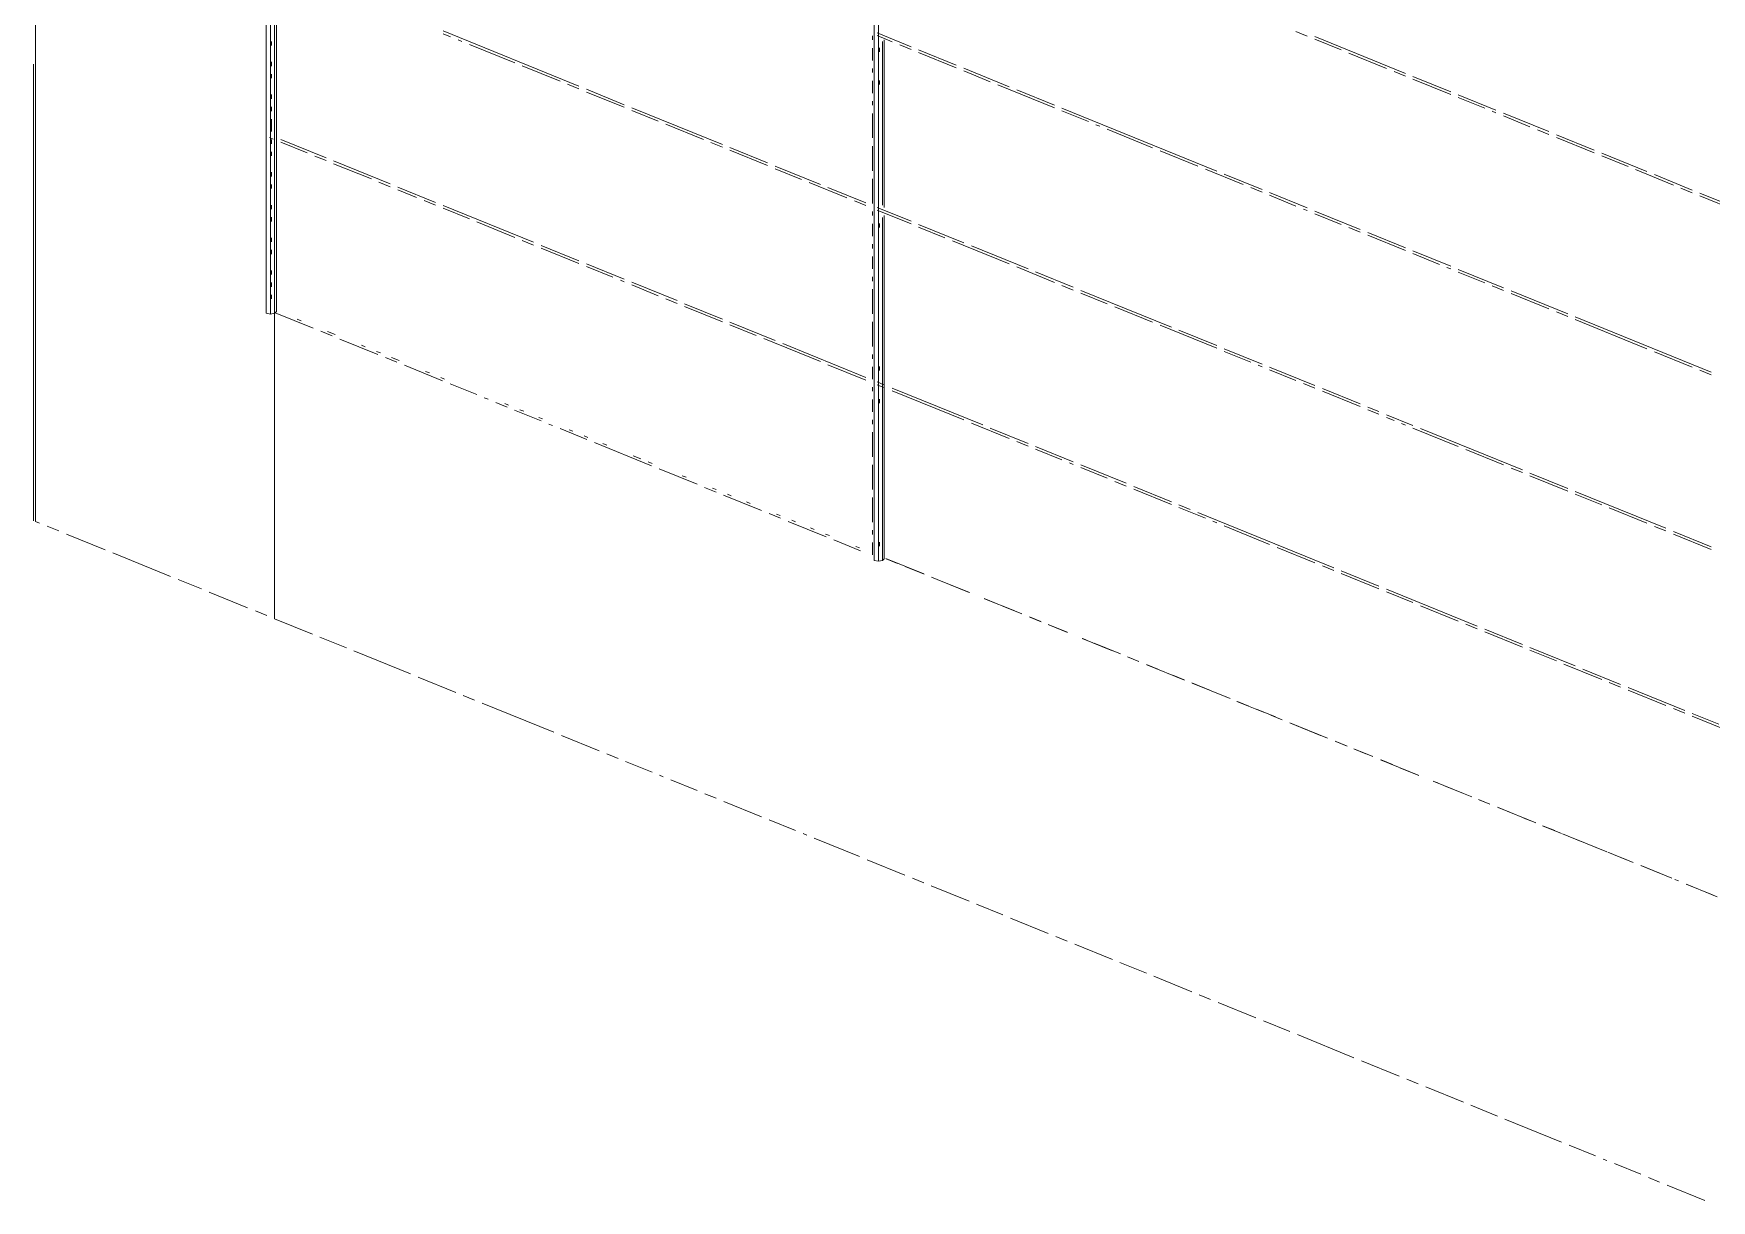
# Paper-space layout '01 Plan and 3D' of a CAD drawing. Header units: millimetres. Extents: x 5 to 415, y 7 to 290.
# Drawn here: x 197.6 to 224.9, y 56.86 to 75.84 of the extents above; entities that cross this region are included whole.
import ezdxf

# ---------------------------------------------------------------- set-up
doc = ezdxf.new("R2010")
doc.units = ezdxf.units.MM
doc.layers.add('GEOMETRY', color=7, linetype='Continuous')

# ---------------------------------------------------------------- blocks, each defined once
blk = doc.blocks.new('SHEET_01')
at = {"layer": 'GEOMETRY', "lineweight": 13}
for p, q in [((197.638, 67.903), (197.638, 104.152)), ((201.39, 96.948), (201.39, 71.29)), ((201.458, 71.278), (201.458, 96.936)), ((201.526, 71.29), (201.526, 96.948)), ((211.278, 92.926), (211.278, 67.268)), ((211.346, 67.256), (211.346, 92.915)), ((201.554, 71.317), (201.554, 82.617)), ((204.265, 75.883), (206.475, 74.984)), ((218.322, 75.799), (218.138, 75.874)), ((201.475, 75.645), (201.475, 75.711)), ((204.388, 75.789), (204.265, 75.839)), ((204.572, 75.714), (204.511, 75.739)), ((205.431, 75.365), (204.695, 75.664)), ((211.25, 75.737), (211.25, 75.804)), ((211.25, 75.405), (211.25, 75.604)), ((211.324, 75.85), (211.877, 75.626)), ((211.57, 75.707), (211.324, 75.807)), ((211.363, 75.611), (211.363, 75.545)), ((211.413, 73.051), (211.413, 75.71)), ((211.441, 73.012), (211.441, 75.737)), ((211.877, 75.582), (211.693, 75.657)), ((218.445, 75.793), (219.918, 75.193)), ((218.875, 75.574), (218.445, 75.749)), ((197.604, 75.341), (197.604, 67.917)), ((201.475, 75.312), (201.475, 75.379)), ((212, 75.576), (212.613, 75.326)), ((212.613, 75.282), (212, 75.532)), ((219.612, 75.275), (218.998, 75.524)), ((201.475, 75.113), (201.475, 75.179)), ((206.168, 75.065), (205.554, 75.315)), ((211.25, 75.205), (211.25, 75.272)), ((211.25, 74.873), (211.25, 75.072)), ((211.363, 75.079), (211.363, 75.013)), ((212.736, 75.276), (213.473, 74.976)), ((213.166, 75.058), (212.736, 75.232)), ((219.918, 75.15), (219.734, 75.225)), ((220.041, 75.144), (220.655, 74.894)), ((220.655, 74.85), (220.041, 75.1)), ((201.475, 74.78), (201.475, 74.847)), ((206.475, 74.94), (206.291, 75.015)), ((206.598, 74.934), (207.211, 74.684)), ((207.211, 74.641), (206.598, 74.89)), ((214.21, 74.633), (213.289, 75.008)), ((213.596, 74.926), (214.21, 74.677)), ((220.778, 74.844), (221.392, 74.594)), ((221.208, 74.625), (220.778, 74.8)), ((201.475, 74.581), (201.475, 74.647)), ((207.334, 74.634), (208.808, 74.035)), ((207.764, 74.416), (207.334, 74.591)), ((211.25, 74.674), (211.25, 74.74)), ((211.25, 74.142), (211.25, 74.541)), ((214.332, 74.627), (216.849, 73.603)), ((214.762, 74.408), (214.332, 74.583)), ((221.392, 74.551), (221.33, 74.576)), ((221.515, 74.544), (222.251, 74.245)), ((201.475, 74.249), (201.475, 74.448)), ((208.501, 74.116), (207.887, 74.366)), ((211.413, 74.169), (211.413, 74.236)), ((214.946, 74.333), (214.885, 74.358)), ((215.806, 73.984), (215.069, 74.284)), ((221.944, 74.326), (221.515, 74.501)), ((222.251, 74.201), (222.067, 74.276)), ((201.503, 74.124), (201.441, 74.149)), ((201.475, 74.049), (201.475, 74.116)), ((201.625, 74.118), (202.362, 73.818)), ((202.055, 73.899), (201.625, 74.074)), ((208.808, 73.992), (208.623, 74.066)), ((208.93, 73.985), (209.544, 73.736)), ((211.25, 73.61), (211.25, 74.009)), ((222.374, 74.195), (222.988, 73.945)), ((222.988, 73.901), (222.374, 74.151)), ((201.475, 73.85), (201.475, 73.916)), ((202.362, 73.774), (202.178, 73.849)), ((202.485, 73.768), (203.406, 73.394)), ((203.099, 73.475), (202.485, 73.724)), ((209.544, 73.692), (208.93, 73.942)), ((216.542, 73.684), (215.928, 73.934)), ((223.111, 73.895), (223.847, 73.596)), ((223.54, 73.677), (223.111, 73.851)), ((201.475, 73.517), (201.475, 73.584)), ((203.406, 73.35), (203.221, 73.425)), ((209.667, 73.686), (210.404, 73.386)), ((210.097, 73.467), (209.667, 73.642)), ((210.833, 73.168), (210.219, 73.417)), ((211.25, 73.078), (211.25, 73.477)), ((217.279, 73.385), (216.665, 73.634)), ((216.972, 73.553), (217.586, 73.304)), ((224.277, 73.377), (223.663, 73.627)), ((223.97, 73.546), (224.584, 73.296)), ((201.475, 73.318), (201.475, 73.385)), ((203.528, 73.344), (204.142, 73.094)), ((203.835, 73.175), (203.528, 73.3)), ((210.526, 73.336), (211.14, 73.086)), ((217.586, 73.26), (217.402, 73.335)), ((217.709, 73.254), (218.322, 73.004)), ((218.138, 73.035), (217.709, 73.21)), ((224.584, 73.252), (224.4, 73.327)), ((224.707, 73.246), (225.627, 72.871)), ((225.32, 72.953), (224.707, 73.202)), ((201.475, 72.986), (201.475, 73.052)), ((204.142, 73.05), (203.958, 73.125)), ((204.265, 73.044), (205.738, 72.445)), ((204.695, 72.826), (204.265, 73)), ((211.14, 73.043), (210.956, 73.118)), ((211.25, 72.879), (211.25, 72.945)), ((211.324, 73.011), (211.877, 72.787)), ((211.877, 72.743), (211.324, 72.968)), ((211.441, 67.295), (211.441, 72.879)), ((218.322, 72.96), (218.261, 72.985)), ((218.445, 72.954), (219.182, 72.654)), ((218.875, 72.736), (218.445, 72.91)), ((201.475, 72.786), (201.475, 72.853)), ((205.431, 72.526), (204.817, 72.776)), ((211.25, 72.547), (211.25, 72.746)), ((211.363, 72.753), (211.363, 72.686)), ((211.413, 67.268), (211.413, 72.851)), ((212, 72.737), (212.736, 72.437)), ((212.429, 72.518), (212, 72.693)), ((219.182, 72.611), (218.998, 72.686)), ((219.305, 72.604), (219.918, 72.355)), ((201.475, 72.454), (201.475, 72.52)), ((205.738, 72.401), (205.554, 72.476)), ((205.861, 72.395), (206.475, 72.145)), ((206.475, 72.102), (205.861, 72.351)), ((211.25, 72.347), (211.25, 72.414)), ((213.473, 72.094), (212.552, 72.468)), ((212.859, 72.387), (213.78, 72.013)), ((219.918, 72.311), (219.305, 72.561)), ((201.475, 72.254), (201.475, 72.321)), ((206.598, 72.095), (207.211, 71.846)), ((207.027, 71.877), (206.598, 72.052)), ((211.25, 72.015), (211.25, 72.214)), ((220.041, 72.305), (220.655, 72.055)), ((220.471, 72.086), (220.041, 72.261)), ((201.475, 71.922), (201.475, 71.989)), ((201.475, 71.723), (201.475, 71.789)), ((207.211, 71.802), (207.15, 71.827)), ((207.334, 71.796), (208.071, 71.496)), ((211.25, 71.815), (211.25, 71.882)), ((214.21, 71.794), (213.596, 72.044)), ((213.903, 71.963), (214.516, 71.713)), ((220.655, 72.011), (220.594, 72.036)), ((220.778, 72.005), (221.515, 71.706)), ((221.208, 71.787), (220.778, 71.962)), ((201.475, 71.523), (201.475, 71.59)), ((207.764, 71.577), (207.334, 71.752)), ((208.071, 71.452), (207.887, 71.527)), ((211.25, 71.284), (211.25, 71.682)), ((214.516, 71.669), (214.332, 71.744)), ((214.639, 71.663), (216.113, 71.064)), ((215.069, 71.445), (214.639, 71.62)), ((221.515, 71.662), (221.33, 71.737)), ((221.637, 71.656), (222.558, 71.281)), ((222.251, 71.362), (221.637, 71.612)), ((201.39, 71.29), (201.458, 71.278)), ((201.458, 71.278), (201.526, 71.29)), ((201.526, 71.29), (201.554, 71.317)), ((201.526, 71.292), (201.526, 66.322)), ((201.526, 66.322), (201.526, 71.277)), ((202.155, 71.047), (201.537, 71.299)), ((208.194, 71.446), (208.808, 71.196)), ((208.808, 71.153), (208.194, 71.402)), ((211.413, 71.311), (211.413, 71.378)), ((215.806, 71.145), (215.192, 71.395)), ((222.558, 71.237), (222.374, 71.312)), ((201.894, 71.195), (201.955, 71.17)), ((202.464, 70.922), (202.278, 70.997)), ((202.385, 70.995), (202.508, 70.945)), ((208.93, 71.146), (209.667, 70.847)), ((209.36, 70.928), (208.93, 71.103)), ((211.25, 70.752), (211.25, 71.151)), ((216.849, 70.721), (215.928, 71.095)), ((216.235, 71.014), (216.849, 70.764)), ((222.681, 71.231), (224.891, 70.332)), ((223.847, 70.713), (222.681, 71.187)), ((203.205, 70.62), (202.587, 70.871)), ((202.938, 70.77), (202.999, 70.745)), ((210.404, 70.504), (209.483, 70.878)), ((209.79, 70.797), (211.14, 70.248)), ((216.972, 70.714), (217.586, 70.465)), ((203.183, 70.67), (203.245, 70.645)), ((203.514, 70.494), (203.329, 70.57)), ((203.429, 70.571), (203.551, 70.521)), ((204.256, 70.193), (203.638, 70.444)), ((211.14, 70.204), (210.526, 70.454)), ((211.25, 70.552), (211.25, 70.619)), ((211.25, 70.22), (211.25, 70.419)), ((211.363, 70.426), (211.363, 70.36)), ((217.402, 70.496), (216.972, 70.671)), ((217.586, 70.421), (217.524, 70.446)), ((217.709, 70.415), (218.445, 70.115)), ((224.584, 70.413), (223.97, 70.663)), ((203.981, 70.346), (204.043, 70.321)), ((204.227, 70.246), (204.288, 70.221)), ((204.812, 69.967), (204.38, 70.143)), ((211.324, 70.173), (211.447, 70.123)), ((218.138, 70.196), (217.709, 70.371)), ((218.445, 70.072), (218.261, 70.146)), ((224.891, 70.289), (224.707, 70.364)), ((204.997, 69.891), (204.936, 69.916)), ((211.25, 70.021), (211.25, 70.087)), ((211.25, 69.688), (211.25, 69.888)), ((211.447, 70.079), (211.324, 70.129)), ((211.363, 69.895), (211.363, 69.828)), ((211.57, 70.073), (213.043, 69.474)), ((212.736, 69.555), (211.57, 70.029)), ((218.568, 70.065), (219.182, 69.816)), ((219.182, 69.772), (218.568, 70.022)), ((205.306, 69.765), (205.121, 69.841)), ((205.27, 69.821), (205.332, 69.796)), ((205.863, 69.539), (205.43, 69.715)), ((205.516, 69.722), (205.577, 69.697)), ((205.823, 69.597), (205.884, 69.572)), ((219.305, 69.766), (219.489, 69.691)), ((219.489, 69.647), (219.305, 69.722)), ((219.612, 69.641), (220.041, 69.466)), ((219.734, 69.547), (219.612, 69.597)), ((206.048, 69.464), (205.986, 69.489)), ((206.604, 69.238), (206.172, 69.414)), ((206.314, 69.397), (206.375, 69.372)), ((211.25, 69.489), (211.25, 69.555)), ((211.25, 68.957), (211.25, 69.356)), ((213.473, 69.255), (212.859, 69.505)), ((213.166, 69.424), (213.78, 69.174)), ((219.918, 69.472), (219.857, 69.497)), ((220.778, 69.123), (220.041, 69.422)), ((220.164, 69.416), (221.821, 68.742)), ((206.559, 69.297), (206.621, 69.272)), ((207.655, 68.81), (206.728, 69.187)), ((206.866, 69.172), (206.928, 69.147)), ((213.78, 69.13), (213.596, 69.205)), ((213.903, 69.124), (214.516, 68.874)), ((214.332, 68.906), (213.903, 69.08)), ((221.515, 68.823), (220.901, 69.073)), ((207.357, 68.973), (207.48, 68.923)), ((207.603, 68.873), (207.664, 68.848)), ((211.25, 68.425), (211.25, 68.824)), ((214.516, 68.831), (214.455, 68.856)), ((214.639, 68.824), (215.376, 68.525)), ((215.069, 68.606), (214.639, 68.781)), ((208.396, 68.509), (207.778, 68.76)), ((208.155, 68.648), (208.217, 68.623)), ((211.413, 68.453), (211.413, 68.519)), ((215.376, 68.481), (215.192, 68.556)), ((221.821, 68.698), (221.637, 68.773)), ((221.944, 68.692), (222.558, 68.442)), ((222.558, 68.399), (221.944, 68.648)), ((208.705, 68.383), (208.52, 68.458)), ((208.647, 68.448), (208.708, 68.423)), ((209.447, 68.081), (208.829, 68.333)), ((208.892, 68.348), (208.953, 68.323)), ((211.25, 67.894), (211.25, 68.292)), ((215.499, 68.475), (216.113, 68.225)), ((216.113, 68.182), (215.499, 68.431)), ((222.681, 68.392), (224.154, 67.793)), ((223.111, 68.174), (222.681, 68.349)), ((209.199, 68.224), (209.26, 68.199)), ((209.756, 67.956), (209.571, 68.031)), ((209.69, 68.024), (209.751, 67.999)), ((216.235, 68.175), (216.419, 68.1)), ((216.665, 67.957), (216.235, 68.132)), ((216.542, 68.05), (218.752, 67.152)), ((223.847, 67.874), (223.233, 68.124)), ((197.701, 67.878), (197.638, 67.903)), ((198.014, 67.75), (197.826, 67.827)), ((198.767, 67.444), (198.14, 67.699)), ((210.498, 67.654), (209.88, 67.905)), ((209.936, 67.924), (209.997, 67.899)), ((210.243, 67.799), (210.304, 67.774)), ((210.488, 67.699), (210.549, 67.674)), ((211.25, 67.694), (211.25, 67.761)), ((216.849, 67.882), (216.788, 67.907)), ((217.709, 67.532), (216.972, 67.832)), ((224.154, 67.749), (223.97, 67.824)), ((224.277, 67.743), (224.891, 67.494)), ((224.891, 67.45), (224.277, 67.7)), ((211.054, 67.428), (210.621, 67.604)), ((210.979, 67.499), (211.041, 67.474)), ((211.25, 67.362), (211.25, 67.561)), ((211.363, 67.568), (211.363, 67.502)), ((218.445, 67.233), (217.831, 67.482)), ((199.833, 67.011), (198.892, 67.393)), ((211.278, 67.268), (211.346, 67.256)), ((211.346, 67.256), (211.413, 67.268)), ((211.413, 67.268), (211.441, 67.295)), ((211.47, 67.3), (212.084, 67.05)), ((211.659, 67.223), (211.475, 67.298)), ((212.089, 67.048), (211.782, 67.173)), ((218.752, 67.108), (218.568, 67.183)), ((200.334, 66.807), (199.958, 66.96)), ((212.396, 66.923), (212.212, 66.998)), ((212.33, 66.95), (212.821, 66.75)), ((212.826, 66.748), (212.519, 66.873)), ((218.875, 67.102), (219.489, 66.852)), ((219.489, 66.808), (218.875, 67.058)), ((201.087, 66.501), (200.46, 66.756)), ((213.066, 66.651), (213.25, 66.576)), ((213.564, 66.448), (213.072, 66.648)), ((219.612, 66.802), (221.085, 66.203)), ((220.041, 66.584), (219.612, 66.758)), ((201.4, 66.373), (201.212, 66.45)), ((202.14, 66.072), (201.526, 66.322)), ((213.373, 66.526), (213.68, 66.401)), ((213.803, 66.351), (213.987, 66.276)), ((213.994, 66.273), (213.809, 66.348)), ((220.778, 66.284), (220.164, 66.534)), ((214.11, 66.226), (214.417, 66.101)), ((214.424, 66.098), (214.117, 66.223)), ((221.085, 66.159), (220.901, 66.234)), ((221.208, 66.153), (221.821, 65.903)), ((221.821, 65.86), (221.208, 66.109)), ((202.692, 65.848), (202.262, 66.022)), ((203.736, 65.423), (202.815, 65.798)), ((214.662, 66.001), (215.153, 65.802)), ((214.731, 65.973), (214.67, 65.998)), ((215.284, 65.749), (214.854, 65.923)), ((221.944, 65.853), (222.681, 65.554)), ((222.374, 65.635), (221.944, 65.81)), ((215.399, 65.702), (215.583, 65.627)), ((215.468, 65.674), (215.407, 65.699)), ((215.706, 65.577), (215.89, 65.502)), ((216.328, 65.324), (215.714, 65.574)), ((223.111, 65.335), (222.497, 65.585)), ((222.804, 65.504), (223.417, 65.254)), ((204.472, 65.124), (203.858, 65.373)), ((216.136, 65.402), (216.32, 65.327)), ((216.443, 65.277), (216.749, 65.152)), ((217.066, 65.024), (216.451, 65.274)), ((223.417, 65.21), (223.233, 65.285)), ((204.779, 64.999), (204.595, 65.074)), ((216.995, 65.053), (217.056, 65.028)), ((217.179, 64.978), (217.609, 64.803)), ((217.373, 64.899), (217.188, 64.974)), ((223.54, 65.204), (224.461, 64.83)), ((224.154, 64.911), (223.54, 65.16)), ((206.068, 64.474), (204.902, 64.949)), ((217.803, 64.724), (217.496, 64.849)), ((217.732, 64.753), (217.916, 64.678)), ((224.461, 64.786), (224.277, 64.861)), ((224.584, 64.78), (225.014, 64.605)), ((225.75, 64.262), (224.584, 64.736)), ((206.805, 64.175), (206.191, 64.425)), ((218.039, 64.628), (218.652, 64.378)), ((218.54, 64.424), (218.049, 64.624)), ((218.775, 64.328), (218.959, 64.254)), ((218.97, 64.249), (218.786, 64.324)), ((219.082, 64.204), (219.389, 64.079)), ((219.277, 64.124), (219.093, 64.199)), ((207.112, 64.05), (206.928, 64.125)), ((207.664, 63.825), (207.235, 64)), ((219.512, 64.029), (220.126, 63.779)), ((219.707, 63.949), (219.523, 64.024)), ((220.137, 63.774), (219.83, 63.899)), ((207.848, 63.75), (207.787, 63.775)), ((208.401, 63.526), (207.971, 63.7)), ((220.371, 63.679), (220.862, 63.48)), ((220.445, 63.65), (220.383, 63.675)), ((220.997, 63.425), (220.567, 63.6)), ((208.708, 63.401), (208.524, 63.476)), ((209.445, 63.101), (208.831, 63.351)), ((221.108, 63.38), (221.292, 63.305)), ((221.182, 63.35), (221.12, 63.375)), ((209.997, 62.876), (209.567, 63.051)), ((221.415, 63.255), (221.722, 63.13)), ((222.042, 63), (221.428, 63.25)), ((221.845, 63.08), (222.029, 63.005)), ((210.181, 62.802), (210.12, 62.827)), ((222.151, 62.955), (222.458, 62.83)), ((222.349, 62.875), (222.165, 62.95)), ((222.779, 62.7), (222.472, 62.825)), ((211.041, 62.452), (210.304, 62.752)), ((222.704, 62.731), (223.195, 62.531)), ((223.086, 62.575), (222.902, 62.65)), ((223.516, 62.4), (223.209, 62.525)), ((211.777, 62.152), (211.163, 62.402)), ((223.441, 62.431), (223.625, 62.356)), ((223.748, 62.306), (224.054, 62.181)), ((224.254, 62.1), (223.762, 62.3)), ((212.084, 62.028), (211.9, 62.102)), ((212.821, 61.728), (212.207, 61.978)), ((224.3, 62.081), (224.361, 62.056)), ((224.484, 62.006), (224.914, 61.832)), ((224.684, 61.925), (224.499, 62)), ((224.991, 61.8), (224.807, 61.875)), ((213.373, 61.503), (212.944, 61.678)), ((214.11, 61.204), (213.496, 61.453)), ((214.417, 61.079), (214.233, 61.154)), ((215.153, 60.779), (214.54, 61.029)), ((215.706, 60.554), (215.276, 60.729)), ((216.443, 60.255), (215.829, 60.505)), ((216.749, 60.13), (216.565, 60.205)), ((217.486, 59.83), (216.872, 60.08)), ((218.039, 59.606), (217.609, 59.78)), ((219.082, 59.181), (218.161, 59.556)), ((219.819, 58.882), (219.205, 59.131)), ((220.126, 58.757), (219.942, 58.832)), ((220.862, 58.457), (220.249, 58.707)), ((221.415, 58.232), (220.985, 58.407)), ((222.458, 57.808), (221.538, 58.182)), ((223.011, 57.583), (222.581, 57.758)), ((223.195, 57.508), (223.134, 57.533)), ((223.748, 57.284), (223.318, 57.458)), ((224.054, 57.159), (223.87, 57.234)), ((224.791, 56.859), (224.177, 57.109))]:
    blk.add_line(p, q, dxfattribs=at)

psp = doc.layouts.new('01 Plan and 3D')

# ---------------------------------------------------------------- block references
psp.add_blockref('SHEET_01', (0, 0))

doc.saveas('drawing.dxf')
